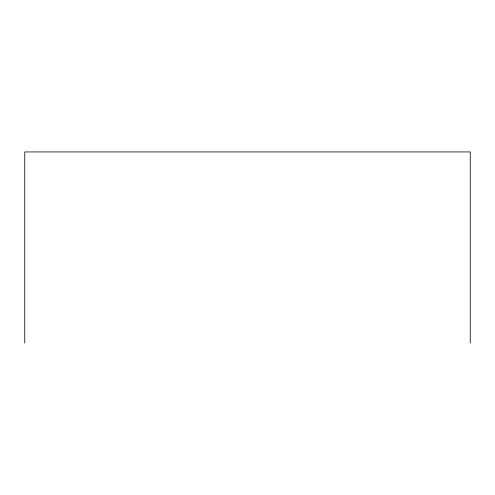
<?xml version="1.0" encoding="UTF-8"?>
<svg xmlns="http://www.w3.org/2000/svg" width="495" height="495" viewBox="0 0 495 495"><rect width="100%" height="100%" fill="white"/><g stroke="black" fill="none" stroke-linecap="round" stroke-linejoin="round"><path stroke-width="0.74" d="M470.25 343.06L470.25 151.94L24.75 151.94L24.75 343.06"/></g></svg>
